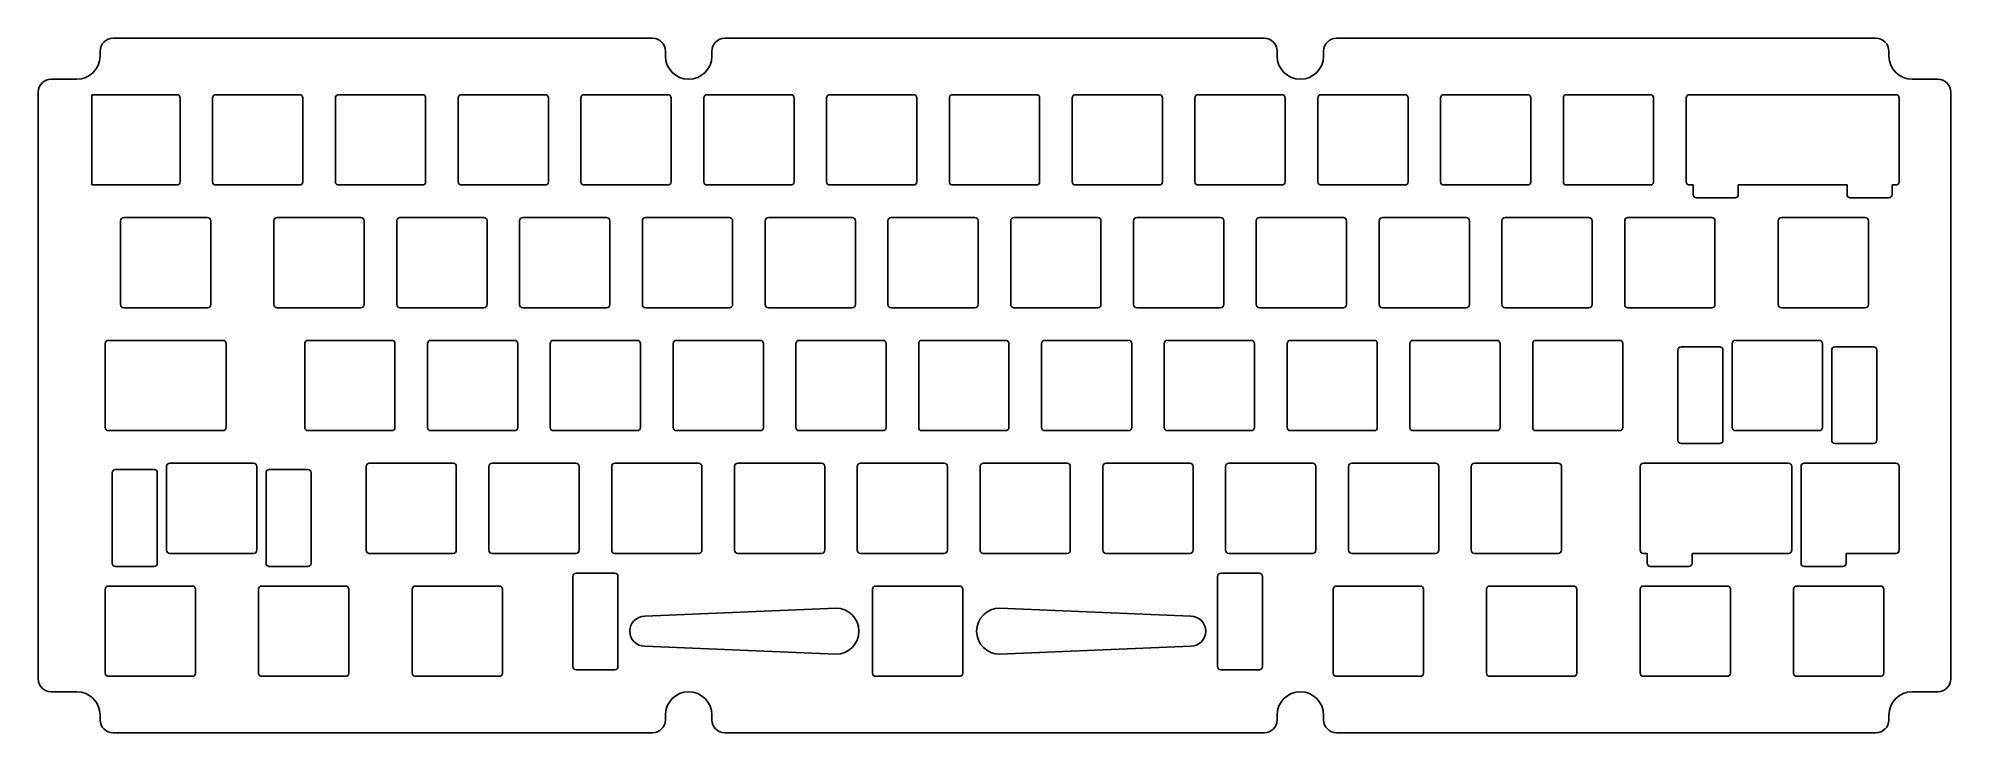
# Model space of a CAD drawing. Extents: x -181 to 115, y 126 to 234.
import ezdxf

# ---------------------------------------------------------------- set-up
doc = ezdxf.new("R2010")
doc.units = 0
doc.header["$MEASUREMENT"] = 0
doc.layers.get('0').update_dxf_attribs({"linetype": 'CONTINUOUS'})

msp = doc.modelspace()

# ---------------------------------------------------------------- linework, layer by layer
at = {"color": 0}
for p, q in [((-171.68, 231.38), (-171.68, 232.13)), ((-169.68, 234.13), (-85.98, 234.13)), ((-83.98, 232.13), (-83.98, 231.38)), ((-76.78, 231.38), (-76.78, 232.13)), ((-74.78, 234.13), (8.92, 234.13)), ((10.92, 232.13), (10.92, 231.38)), ((18.12, 231.38), (18.12, 232.13)), ((20.12, 234.13), (103.82, 234.13)), ((105.82, 232.13), (105.82, 231.38)), ((-181.28, 225.78), (-181.28, 134.78)), ((-179.28, 227.78), (-175.28, 227.78)), ((109.42, 227.78), (113.42, 227.78)), ((115.42, 225.78), (115.42, 134.78)), ((-172.98, 211.42), (-172.98, 225.34)), ((-172.78, 225.38), (-159.78, 225.38)), ((-159.28, 224.88), (-159.28, 211.88)), ((-154.23, 211.88), (-154.23, 224.88)), ((-153.73, 225.38), (-140.73, 225.38)), ((-140.23, 224.88), (-140.23, 211.88)), ((-135.18, 211.88), (-135.18, 224.88)), ((-134.68, 225.38), (-121.68, 225.38)), ((-121.18, 224.88), (-121.18, 211.88)), ((-116.13, 211.88), (-116.13, 224.88)), ((-115.63, 225.38), (-102.63, 225.38)), ((-102.13, 224.88), (-102.13, 211.88)), ((-97.08, 211.88), (-97.08, 224.88)), ((-96.58, 225.38), (-83.58, 225.38)), ((-83.08, 224.88), (-83.08, 211.88)), ((-78.03, 211.88), (-78.03, 224.88)), ((-77.53, 225.38), (-64.53, 225.38)), ((-64.03, 224.88), (-64.03, 211.88)), ((-58.98, 211.88), (-58.98, 224.88)), ((-58.48, 225.38), (-45.48, 225.38)), ((-44.98, 224.88), (-44.98, 211.88)), ((-39.93, 211.88), (-39.93, 224.88)), ((-39.43, 225.38), (-26.43, 225.38)), ((-25.93, 224.88), (-25.93, 211.88)), ((-20.88, 211.88), (-20.88, 224.88)), ((-20.38, 225.38), (-7.38, 225.38)), ((-6.88, 224.88), (-6.88, 211.88)), ((-1.83, 211.88), (-1.83, 224.88)), ((-1.33, 225.38), (11.67, 225.38)), ((12.17, 224.88), (12.17, 211.88)), ((17.22, 211.88), (17.22, 224.88)), ((17.72, 225.38), (30.72, 225.38)), ((31.22, 224.88), (31.22, 211.88)), ((36.27, 211.88), (36.27, 224.88)), ((36.77, 225.38), (49.77, 225.38)), ((50.27, 224.88), (50.27, 211.88)), ((55.32, 211.88), (55.32, 224.88)), ((55.82, 225.38), (68.82, 225.38)), ((69.32, 224.88), (69.32, 211.88)), ((74.37, 211.88), (74.37, 224.88)), ((74.87, 225.38), (106.92, 225.38)), ((107.42, 224.88), (107.42, 211.88)), ((-159.78, 211.38), (-172.78, 211.38)), ((-140.73, 211.38), (-153.73, 211.38)), ((-121.68, 211.38), (-134.68, 211.38)), ((-102.63, 211.38), (-115.63, 211.38)), ((-83.58, 211.38), (-96.58, 211.38)), ((-64.53, 211.38), (-77.53, 211.38)), ((-45.48, 211.38), (-58.48, 211.38)), ((-26.43, 211.38), (-39.43, 211.38)), ((-7.38, 211.38), (-20.38, 211.38)), ((11.67, 211.38), (-1.33, 211.38)), ((30.72, 211.38), (17.72, 211.38)), ((49.77, 211.38), (36.77, 211.38)), ((68.82, 211.38), (55.82, 211.38)), ((75.46, 211.38), (74.87, 211.38)), ((75.46, 209.88), (75.46, 211.38)), ((99.33, 211.38), (82.46, 211.38)), ((82.46, 211.38), (82.46, 209.88)), ((99.33, 209.88), (99.33, 211.38)), ((106.92, 211.38), (106.33, 211.38)), ((106.33, 211.38), (106.33, 209.88)), ((81.96, 209.38), (75.96, 209.38)), ((105.83, 209.38), (99.83, 209.38)), ((-168.52, 192.83), (-168.52, 205.83)), ((-168.02, 206.33), (-155.02, 206.33)), ((-154.52, 205.83), (-154.52, 192.83)), ((-144.71, 192.83), (-144.71, 205.83)), ((-144.21, 206.33), (-131.21, 206.33)), ((-130.71, 205.83), (-130.71, 192.83)), ((-125.66, 192.83), (-125.66, 205.83)), ((-125.16, 206.33), (-112.16, 206.33)), ((-111.66, 205.83), (-111.66, 192.83)), ((-106.61, 192.83), (-106.61, 205.83)), ((-106.11, 206.33), (-93.11, 206.33)), ((-92.61, 205.83), (-92.61, 192.83)), ((-87.56, 192.83), (-87.56, 205.83)), ((-87.06, 206.33), (-74.06, 206.33)), ((-73.56, 205.83), (-73.56, 192.83)), ((-68.51, 192.83), (-68.51, 205.83)), ((-68.01, 206.33), (-55.01, 206.33)), ((-54.51, 205.83), (-54.51, 192.83)), ((-49.46, 192.83), (-49.46, 205.83)), ((-48.96, 206.33), (-35.96, 206.33)), ((-35.46, 205.83), (-35.46, 192.83)), ((-30.41, 192.83), (-30.41, 205.83)), ((-29.91, 206.33), (-16.91, 206.33)), ((-16.41, 205.83), (-16.41, 192.83)), ((-11.36, 192.83), (-11.36, 205.83)), ((-10.86, 206.33), (2.14, 206.33)), ((2.64, 205.83), (2.64, 192.83)), ((7.69, 192.83), (7.69, 205.83)), ((8.19, 206.33), (21.19, 206.33)), ((21.69, 205.83), (21.69, 192.83)), ((26.74, 192.83), (26.74, 205.83)), ((27.24, 206.33), (40.24, 206.33)), ((40.74, 205.83), (40.74, 192.83)), ((45.79, 192.83), (45.79, 205.83)), ((46.29, 206.33), (59.29, 206.33)), ((59.79, 205.83), (59.79, 192.83)), ((64.84, 192.83), (64.84, 205.83)), ((65.34, 206.33), (78.34, 206.33)), ((78.84, 205.83), (78.84, 192.83)), ((88.66, 192.83), (88.66, 205.83)), ((89.16, 206.33), (102.16, 206.33)), ((102.66, 205.83), (102.66, 192.83)), ((-155.02, 192.33), (-168.02, 192.33)), ((-131.21, 192.33), (-144.21, 192.33)), ((-112.16, 192.33), (-125.16, 192.33)), ((-93.11, 192.33), (-106.11, 192.33)), ((-74.06, 192.33), (-87.06, 192.33)), ((-55.01, 192.33), (-68.01, 192.33)), ((-35.96, 192.33), (-48.96, 192.33)), ((-16.91, 192.33), (-29.91, 192.33)), ((2.14, 192.33), (-10.86, 192.33)), ((21.19, 192.33), (8.19, 192.33)), ((40.24, 192.33), (27.24, 192.33)), ((59.29, 192.33), (46.29, 192.33)), ((78.34, 192.33), (65.34, 192.33)), ((102.16, 192.33), (89.16, 192.33)), ((-170.4, 187.28), (-152.64, 187.28)), ((-139.44, 187.28), (-126.44, 187.28)), ((-120.39, 187.28), (-107.39, 187.28)), ((-101.34, 187.28), (-88.34, 187.28)), ((-82.29, 187.28), (-69.29, 187.28)), ((-63.24, 187.28), (-50.24, 187.28)), ((-44.19, 187.28), (-31.19, 187.28)), ((-25.14, 187.28), (-12.14, 187.28)), ((-6.09, 187.28), (6.91, 187.28)), ((12.96, 187.28), (25.96, 187.28)), ((32.01, 187.28), (45.01, 187.28)), ((51.06, 187.28), (64.06, 187.28)), ((82.01, 187.28), (95.01, 187.28)), ((-170.9, 173.78), (-170.9, 186.78)), ((-152.14, 186.78), (-152.14, 173.78)), ((-139.94, 173.78), (-139.94, 186.78)), ((-125.94, 186.78), (-125.94, 173.78)), ((-120.89, 173.78), (-120.89, 186.78)), ((-106.89, 186.78), (-106.89, 173.78)), ((-101.84, 173.78), (-101.84, 186.78)), ((-87.84, 186.78), (-87.84, 173.78)), ((-82.79, 173.78), (-82.79, 186.78)), ((-68.79, 186.78), (-68.79, 173.78)), ((-63.74, 173.78), (-63.74, 186.78)), ((-49.74, 186.78), (-49.74, 173.78)), ((-44.69, 173.78), (-44.69, 186.78)), ((-30.69, 186.78), (-30.69, 173.78)), ((-25.64, 173.78), (-25.64, 186.78)), ((-11.64, 186.78), (-11.64, 173.78)), ((-6.59, 173.78), (-6.59, 186.78)), ((7.41, 186.78), (7.41, 173.78)), ((12.46, 173.78), (12.46, 186.78)), ((26.46, 186.78), (26.46, 173.78)), ((31.51, 173.78), (31.51, 186.78)), ((45.51, 186.78), (45.51, 173.78)), ((50.56, 173.78), (50.56, 186.78)), ((64.56, 186.78), (64.56, 173.78)), ((73.08, 171.78), (73.08, 185.78)), ((73.58, 186.28), (79.58, 186.28)), ((80.08, 185.78), (80.08, 171.78)), ((81.51, 173.78), (81.51, 186.78)), ((95.51, 186.78), (95.51, 173.78)), ((96.95, 171.78), (96.95, 185.78)), ((97.45, 186.28), (103.45, 186.28)), ((103.95, 185.78), (103.95, 171.78)), ((-165.64, 173.28), (-170.4, 173.28)), ((-152.64, 173.28), (-165.64, 173.28)), ((-126.44, 173.28), (-139.44, 173.28)), ((-107.39, 173.28), (-120.39, 173.28)), ((-88.34, 173.28), (-101.34, 173.28)), ((-69.29, 173.28), (-82.29, 173.28)), ((-50.24, 173.28), (-63.24, 173.28)), ((-31.19, 173.28), (-44.19, 173.28)), ((-12.14, 173.28), (-25.14, 173.28)), ((6.91, 173.28), (-6.09, 173.28)), ((25.96, 173.28), (12.96, 173.28)), ((45.01, 173.28), (32.01, 173.28)), ((64.06, 173.28), (51.06, 173.28)), ((95.01, 173.28), (82.01, 173.28)), ((79.58, 171.28), (73.58, 171.28)), ((103.45, 171.28), (97.45, 171.28)), ((-169.81, 152.73), (-169.81, 166.73)), ((-169.31, 167.23), (-163.31, 167.23)), ((-162.81, 166.73), (-162.81, 152.73)), ((-161.37, 154.73), (-161.37, 167.73)), ((-160.87, 168.23), (-147.87, 168.23)), ((-147.37, 167.73), (-147.37, 154.73)), ((-145.94, 152.73), (-145.94, 166.73)), ((-145.44, 167.23), (-139.44, 167.23)), ((-138.94, 166.73), (-138.94, 152.73)), ((-130.42, 154.73), (-130.42, 167.73)), ((-129.92, 168.23), (-116.92, 168.23)), ((-116.42, 167.73), (-116.42, 154.73)), ((-111.37, 154.73), (-111.37, 167.73)), ((-110.87, 168.23), (-97.87, 168.23)), ((-97.37, 167.73), (-97.37, 154.73)), ((-92.32, 154.73), (-92.32, 167.73)), ((-91.82, 168.23), (-78.82, 168.23)), ((-78.32, 167.73), (-78.32, 154.73)), ((-73.27, 154.73), (-73.27, 167.73)), ((-72.77, 168.23), (-59.77, 168.23)), ((-59.27, 167.73), (-59.27, 154.73)), ((-54.22, 154.73), (-54.22, 167.73)), ((-53.72, 168.23), (-40.72, 168.23)), ((-40.22, 167.73), (-40.22, 154.73)), ((-35.17, 154.73), (-35.17, 167.73)), ((-34.67, 168.23), (-21.67, 168.23)), ((-21.17, 167.73), (-21.17, 154.73)), ((-16.12, 154.73), (-16.12, 167.73)), ((-15.62, 168.23), (-2.62, 168.23)), ((-2.12, 167.73), (-2.12, 154.73)), ((2.93, 154.73), (2.93, 167.73)), ((3.43, 168.23), (16.43, 168.23)), ((16.93, 167.73), (16.93, 154.73)), ((21.98, 154.73), (21.98, 167.73)), ((22.48, 168.23), (35.48, 168.23)), ((35.98, 167.73), (35.98, 154.73)), ((41.03, 154.73), (41.03, 167.73)), ((41.53, 168.23), (54.53, 168.23)), ((55.03, 167.73), (55.03, 154.73)), ((67.23, 167.73), (67.23, 154.73)), ((90.25, 168.23), (67.73, 168.23)), ((90.75, 154.73), (90.75, 167.73)), ((92.19, 167.73), (92.19, 166.73)), ((92.19, 166.73), (92.19, 152.73)), ((106.92, 168.23), (92.69, 168.23)), ((107.42, 154.73), (107.42, 167.73)), ((-163.31, 152.23), (-169.31, 152.23)), ((-147.87, 154.23), (-160.87, 154.23)), ((-139.44, 152.23), (-145.44, 152.23)), ((-116.92, 154.23), (-129.92, 154.23)), ((-97.87, 154.23), (-110.87, 154.23)), ((-78.82, 154.23), (-91.82, 154.23)), ((-59.77, 154.23), (-72.77, 154.23)), ((-40.72, 154.23), (-53.72, 154.23)), ((-21.67, 154.23), (-34.67, 154.23)), ((-2.62, 154.23), (-15.62, 154.23)), ((16.43, 154.23), (3.43, 154.23)), ((35.48, 154.23), (22.48, 154.23)), ((54.53, 154.23), (41.53, 154.23)), ((67.73, 154.23), (68.31, 154.23)), ((68.31, 154.23), (68.31, 152.73)), ((68.81, 152.23), (74.81, 152.23)), ((75.31, 154.23), (90.25, 154.23)), ((75.31, 152.73), (75.31, 154.23)), ((92.69, 152.23), (98.69, 152.23)), ((99.19, 154.23), (106.92, 154.23)), ((99.19, 152.73), (99.19, 154.23)), ((-170.9, 135.68), (-170.9, 148.68)), ((-170.4, 149.18), (-157.4, 149.18)), ((-156.9, 148.68), (-156.9, 135.68)), ((-147.09, 135.68), (-147.09, 148.68)), ((-146.59, 149.18), (-133.59, 149.18)), ((-133.09, 148.68), (-133.09, 135.68)), ((-123.27, 135.68), (-123.27, 148.68)), ((-122.77, 149.18), (-109.77, 149.18)), ((-109.27, 148.68), (-109.27, 135.68)), ((-98.34, 136.68), (-98.34, 150.68)), ((-97.84, 151.18), (-91.84, 151.18)), ((-91.34, 150.68), (-91.34, 136.68)), ((-51.84, 135.68), (-51.84, 148.68)), ((-51.34, 149.18), (-38.34, 149.18)), ((-37.84, 148.68), (-37.84, 135.68)), ((1.66, 136.68), (1.66, 150.68)), ((2.16, 151.18), (8.16, 151.18)), ((8.66, 150.68), (8.66, 136.68)), ((19.6, 135.68), (19.6, 148.68)), ((20.1, 149.18), (33.1, 149.18)), ((33.6, 148.68), (33.6, 135.68)), ((43.41, 135.68), (43.41, 148.68)), ((43.91, 149.18), (56.91, 149.18)), ((57.41, 148.68), (57.41, 135.68)), ((67.23, 148.68), (67.23, 135.68)), ((80.73, 149.18), (67.73, 149.18)), ((81.23, 135.68), (81.23, 148.68)), ((91.04, 148.68), (91.04, 135.68)), ((104.54, 149.18), (91.54, 149.18)), ((105.04, 135.68), (105.04, 148.68)), ((-87.19, 144.51), (-57.54, 145.75)), ((-32.13, 145.75), (-2.48, 144.51)), ((-57.54, 138.61), (-87.19, 139.85)), ((-2.48, 139.85), (-32.13, 138.61)), ((-157.4, 135.18), (-170.4, 135.18)), ((-133.59, 135.18), (-146.59, 135.18)), ((-109.77, 135.18), (-122.77, 135.18)), ((-91.84, 136.18), (-97.84, 136.18)), ((-38.34, 135.18), (-51.34, 135.18)), ((8.16, 136.18), (2.16, 136.18)), ((33.1, 135.18), (20.1, 135.18)), ((56.91, 135.18), (43.91, 135.18)), ((67.73, 135.18), (80.73, 135.18)), ((91.54, 135.18), (104.54, 135.18)), ((-175.28, 132.78), (-179.28, 132.78)), ((113.42, 132.78), (109.42, 132.78)), ((-171.68, 128.43), (-171.68, 129.18)), ((-83.98, 129.18), (-83.98, 128.43)), ((-76.78, 128.43), (-76.78, 129.18)), ((10.92, 129.18), (10.92, 128.43)), ((18.12, 128.43), (18.12, 129.18)), ((105.82, 129.18), (105.82, 128.43)), ((-85.98, 126.43), (-169.68, 126.43)), ((8.92, 126.43), (-74.78, 126.43)), ((103.82, 126.43), (20.12, 126.43))]:
    msp.add_line(p, q, dxfattribs=at)
for centre, radius, start, end in [((-169.68, 232.13), 2, 90, 180), ((-85.98, 232.13), 2, 0, 90), ((-74.78, 232.13), 2, 90, 180), ((8.92, 232.13), 2, 0, 90), ((20.12, 232.13), 2, 90, 180), ((103.82, 232.13), 2, 0, 90), ((-175.28, 231.38), 3.6, 270, 0), ((-80.38, 231.38), 3.6, 180, 270), ((-80.38, 231.38), 3.6, 270, 0), ((14.52, 231.38), 3.6, 180, 270), ((14.52, 231.38), 3.6, 270, 0), ((109.42, 231.38), 3.6, 180, 270), ((-179.28, 225.78), 2, 90, 180), ((113.42, 225.78), 2, 0, 90), ((-172.78, 224.88), 0.5, 90, 113.0828), ((-159.78, 224.88), 0.5, 0, 90), ((-153.73, 224.88), 0.5, 90, 180), ((-140.73, 224.88), 0.5, 0, 90), ((-134.68, 224.88), 0.5, 90, 180), ((-121.68, 224.88), 0.5, 0, 90), ((-115.63, 224.88), 0.5, 90, 180), ((-102.63, 224.88), 0.5, 0, 90), ((-96.58, 224.88), 0.5, 90, 180), ((-83.58, 224.88), 0.5, 0, 90), ((-77.53, 224.88), 0.5, 90, 180), ((-64.53, 224.88), 0.5, 0, 90), ((-58.48, 224.88), 0.5, 90, 180), ((-45.48, 224.88), 0.5, 0, 90), ((-39.43, 224.88), 0.5, 90, 180), ((-26.43, 224.88), 0.5, 0, 90), ((-20.38, 224.88), 0.5, 90, 180), ((-7.38, 224.88), 0.5, 0, 90), ((-1.33, 224.88), 0.5, 90, 180), ((11.67, 224.88), 0.5, 0, 90), ((17.72, 224.88), 0.5, 90, 180), ((30.72, 224.88), 0.5, 0, 90), ((36.77, 224.88), 0.5, 90, 180), ((49.77, 224.88), 0.5, 0, 90), ((55.82, 224.88), 0.5, 90, 180), ((68.82, 224.88), 0.5, 0, 90), ((74.87, 224.88), 0.5, 90, 180), ((106.92, 224.88), 0.5, 0, 90), ((-172.78, 211.88), 0.5, 246.9172, 270), ((-159.78, 211.88), 0.5, 270, 0), ((-153.73, 211.88), 0.5, 180, 270), ((-140.73, 211.88), 0.5, 270, 0), ((-134.68, 211.88), 0.5, 180, 270), ((-121.68, 211.88), 0.5, 270, 0), ((-115.63, 211.88), 0.5, 180, 270), ((-102.63, 211.88), 0.5, 270, 0), ((-96.58, 211.88), 0.5, 180, 270), ((-83.58, 211.88), 0.5, 270, 0), ((-77.53, 211.88), 0.5, 180, 270), ((-64.53, 211.88), 0.5, 270, 0), ((-58.48, 211.88), 0.5, 180, 270), ((-45.48, 211.88), 0.5, 270, 0), ((-39.43, 211.88), 0.5, 180, 270), ((-26.43, 211.88), 0.5, 270, 0), ((-20.38, 211.88), 0.5, 180, 270), ((-7.38, 211.88), 0.5, 270, 0), ((-1.33, 211.88), 0.5, 180, 270), ((11.67, 211.88), 0.5, 270, 0), ((17.72, 211.88), 0.5, 180, 270), ((30.72, 211.88), 0.5, 270, 0), ((36.77, 211.88), 0.5, 180, 270), ((49.77, 211.88), 0.5, 270, 0), ((55.82, 211.88), 0.5, 180, 270), ((68.82, 211.88), 0.5, 270, 0), ((74.87, 211.88), 0.5, 180, 270), ((106.92, 211.88), 0.5, 270, 0), ((75.96, 209.88), 0.5, 180, 270), ((81.96, 209.88), 0.5, 270, 0), ((99.83, 209.88), 0.5, 180, 270), ((105.83, 209.88), 0.5, 270, 0), ((-168.02, 205.83), 0.5, 90, 180), ((-155.02, 205.83), 0.5, 0, 90), ((-144.21, 205.83), 0.5, 90, 180), ((-131.21, 205.83), 0.5, 0, 90), ((-125.16, 205.83), 0.5, 90, 180), ((-112.16, 205.83), 0.5, 0, 90), ((-106.11, 205.83), 0.5, 90, 180), ((-93.11, 205.83), 0.5, 0, 90), ((-87.06, 205.83), 0.5, 90, 180), ((-74.06, 205.83), 0.5, 0, 90), ((-68.01, 205.83), 0.5, 90, 180), ((-55.01, 205.83), 0.5, 0, 90), ((-48.96, 205.83), 0.5, 90, 180), ((-35.96, 205.83), 0.5, 0, 90), ((-29.91, 205.83), 0.5, 90, 180), ((-16.91, 205.83), 0.5, 0, 90), ((-10.86, 205.83), 0.5, 90, 180), ((2.14, 205.83), 0.5, 0, 90), ((8.19, 205.83), 0.5, 90, 180), ((21.19, 205.83), 0.5, 0, 90), ((27.24, 205.83), 0.5, 90, 180), ((40.24, 205.83), 0.5, 0, 90), ((46.29, 205.83), 0.5, 90, 180), ((59.29, 205.83), 0.5, 0, 90), ((65.34, 205.83), 0.5, 90, 180), ((78.34, 205.83), 0.5, 0, 90), ((89.16, 205.83), 0.5, 90, 180), ((102.16, 205.83), 0.5, 0, 90), ((-168.02, 192.83), 0.5, 180, 270), ((-155.02, 192.83), 0.5, 270, 0), ((-144.21, 192.83), 0.5, 180, 270), ((-131.21, 192.83), 0.5, 270, 0), ((-125.16, 192.83), 0.5, 180, 270), ((-112.16, 192.83), 0.5, 270, 0), ((-106.11, 192.83), 0.5, 180, 270), ((-93.11, 192.83), 0.5, 270, 0), ((-87.06, 192.83), 0.5, 180, 270), ((-74.06, 192.83), 0.5, 270, 0), ((-68.01, 192.83), 0.5, 180, 270), ((-55.01, 192.83), 0.5, 270, 0), ((-48.96, 192.83), 0.5, 180, 270), ((-35.96, 192.83), 0.5, 270, 0), ((-29.91, 192.83), 0.5, 180, 270), ((-16.91, 192.83), 0.5, 270, 0), ((-10.86, 192.83), 0.5, 180, 270), ((2.14, 192.83), 0.5, 270, 0), ((8.19, 192.83), 0.5, 180, 270), ((21.19, 192.83), 0.5, 270, 0), ((27.24, 192.83), 0.5, 180, 270), ((40.24, 192.83), 0.5, 270, 0), ((46.29, 192.83), 0.5, 180, 270), ((59.29, 192.83), 0.5, 270, 0), ((65.34, 192.83), 0.5, 180, 270), ((78.34, 192.83), 0.5, 270, 0), ((89.16, 192.83), 0.5, 180, 270), ((102.16, 192.83), 0.5, 270, 0), ((-170.4, 186.78), 0.5, 90, 180), ((-152.64, 186.78), 0.5, 0, 90), ((-139.44, 186.78), 0.5, 90, 180), ((-126.44, 186.78), 0.5, 0, 90), ((-120.39, 186.78), 0.5, 90, 180), ((-107.39, 186.78), 0.5, 0, 90), ((-101.34, 186.78), 0.5, 90, 180), ((-88.34, 186.78), 0.5, 0, 90), ((-82.29, 186.78), 0.5, 90, 180), ((-69.29, 186.78), 0.5, 0, 90), ((-63.24, 186.78), 0.5, 90, 180), ((-50.24, 186.78), 0.5, 0, 90), ((-44.19, 186.78), 0.5, 90, 180), ((-31.19, 186.78), 0.5, 0, 90), ((-25.14, 186.78), 0.5, 90, 180), ((-12.14, 186.78), 0.5, 0, 90), ((-6.09, 186.78), 0.5, 90, 180), ((6.91, 186.78), 0.5, 0, 90), ((12.96, 186.78), 0.5, 90, 180), ((25.96, 186.78), 0.5, 0, 90), ((32.01, 186.78), 0.5, 90, 180), ((45.01, 186.78), 0.5, 0, 90), ((51.06, 186.78), 0.5, 90, 180), ((64.06, 186.78), 0.5, 0, 90), ((82.01, 186.78), 0.5, 90, 180), ((95.01, 186.78), 0.5, 0, 90), ((73.58, 185.78), 0.5, 90, 180), ((79.58, 185.78), 0.5, 0, 90), ((97.45, 185.78), 0.5, 90, 180), ((103.45, 185.78), 0.5, 0, 90), ((-170.4, 173.78), 0.5, 180, 269.9924), ((-152.64, 173.78), 0.5, 270, 0), ((-139.44, 173.78), 0.5, 180, 270), ((-126.44, 173.78), 0.5, 270, 0), ((-120.39, 173.78), 0.5, 180, 270), ((-107.39, 173.78), 0.5, 270, 0), ((-101.34, 173.78), 0.5, 180, 270), ((-88.34, 173.78), 0.5, 270, 0), ((-82.29, 173.78), 0.5, 180, 270), ((-69.29, 173.78), 0.5, 270, 0), ((-63.24, 173.78), 0.5, 180, 270), ((-50.24, 173.78), 0.5, 270, 0), ((-44.19, 173.78), 0.5, 180, 270), ((-31.19, 173.78), 0.5, 270, 0), ((-25.14, 173.78), 0.5, 180, 270), ((-12.14, 173.78), 0.5, 270, 0), ((-6.09, 173.78), 0.5, 180, 270), ((6.91, 173.78), 0.5, 270, 0), ((12.96, 173.78), 0.5, 180, 270), ((25.96, 173.78), 0.5, 270, 0), ((32.01, 173.78), 0.5, 180, 270), ((45.01, 173.78), 0.5, 270, 0), ((51.06, 173.78), 0.5, 180, 270), ((64.06, 173.78), 0.5, 270, 0), ((82.01, 173.78), 0.5, 180, 270), ((95.01, 173.78), 0.5, 270, 0), ((73.58, 171.78), 0.5, 180, 270), ((79.58, 171.78), 0.5, 270, 0), ((97.45, 171.78), 0.5, 180, 270), ((103.45, 171.78), 0.5, 270, 0), ((-169.31, 166.73), 0.5, 90, 180), ((-163.31, 166.73), 0.5, 0, 90), ((-160.87, 167.73), 0.5, 90, 180), ((-147.87, 167.73), 0.5, 0, 90), ((-145.44, 166.73), 0.5, 90, 180), ((-139.44, 166.73), 0.5, 0, 90), ((-129.92, 167.73), 0.5, 90, 180), ((-116.92, 167.73), 0.5, 0, 90), ((-110.87, 167.73), 0.5, 90, 180), ((-97.87, 167.73), 0.5, 0, 90), ((-91.82, 167.73), 0.5, 90, 180), ((-78.82, 167.73), 0.5, 0, 90), ((-72.77, 167.73), 0.5, 90, 180), ((-59.77, 167.73), 0.5, 0, 90), ((-53.72, 167.73), 0.5, 90, 180), ((-40.72, 167.73), 0.5, 0, 90), ((-34.67, 167.73), 0.5, 90, 180), ((-21.67, 167.73), 0.5, 0, 90), ((-15.62, 167.73), 0.5, 90, 180), ((-2.62, 167.73), 0.5, 0, 90), ((3.43, 167.73), 0.5, 90, 180), ((16.43, 167.73), 0.5, 0, 90), ((22.48, 167.73), 0.5, 90, 180), ((35.48, 167.73), 0.5, 0, 90), ((41.53, 167.73), 0.5, 90, 180), ((54.53, 167.73), 0.5, 0, 90), ((67.73, 167.73), 0.5, 90, 180), ((90.25, 167.73), 0.5, 0, 90), ((92.69, 167.73), 0.5, 90, 180.0892), ((106.92, 167.73), 0.5, 0, 90), ((-160.87, 154.73), 0.5, 180, 270), ((-147.87, 154.73), 0.5, 270, 0), ((-129.92, 154.73), 0.5, 180, 270), ((-116.92, 154.73), 0.5, 270, 0), ((-110.87, 154.73), 0.5, 180, 270), ((-97.87, 154.73), 0.5, 270, 0), ((-91.82, 154.73), 0.5, 180, 270), ((-78.82, 154.73), 0.5, 270, 0), ((-72.77, 154.73), 0.5, 180, 270), ((-59.77, 154.73), 0.5, 270, 0), ((-53.72, 154.73), 0.5, 180, 270), ((-40.72, 154.73), 0.5, 270, 0), ((-34.67, 154.73), 0.5, 180, 270), ((-21.67, 154.73), 0.5, 270, 0), ((-15.62, 154.73), 0.5, 180, 270), ((-2.62, 154.73), 0.5, 270, 0), ((3.43, 154.73), 0.5, 180, 270), ((16.43, 154.73), 0.5, 270, 0), ((22.48, 154.73), 0.5, 180, 270), ((35.48, 154.73), 0.5, 270, 0), ((41.53, 154.73), 0.5, 180, 270), ((54.53, 154.73), 0.5, 270, 0), ((67.73, 154.73), 0.5, 180, 270), ((90.25, 154.73), 0.5, 270, 0), ((106.92, 154.73), 0.5, 270, 0), ((-169.31, 152.73), 0.5, 180, 270), ((-163.31, 152.73), 0.5, 270, 0), ((-145.44, 152.73), 0.5, 180, 270), ((-139.44, 152.73), 0.5, 270, 0), ((68.81, 152.73), 0.5, 180, 270), ((74.81, 152.73), 0.5, 270, 0), ((92.69, 152.73), 0.5, 180, 270), ((98.69, 152.73), 0.5, 270, 0), ((-170.4, 148.68), 0.5, 90, 180), ((-157.4, 148.68), 0.5, 0, 90), ((-146.59, 148.68), 0.5, 90, 180), ((-133.59, 148.68), 0.5, 0, 90), ((-122.77, 148.68), 0.5, 90, 180), ((-109.77, 148.68), 0.5, 0, 90), ((-97.84, 150.68), 0.5, 90, 180), ((-91.84, 150.68), 0.5, 0, 90), ((-51.34, 148.68), 0.5, 90, 180), ((-38.34, 148.68), 0.5, 0, 90), ((2.16, 150.68), 0.5, 90, 180), ((8.16, 150.68), 0.5, 0, 90), ((20.1, 148.68), 0.5, 90, 180), ((33.1, 148.68), 0.5, 0, 90), ((43.91, 148.68), 0.5, 90, 180), ((56.91, 148.68), 0.5, 0, 90), ((67.73, 148.68), 0.5, 90, 180), ((80.73, 148.68), 0.5, 0, 90), ((91.54, 148.68), 0.5, 90, 180), ((104.54, 148.68), 0.5, 0, 90), ((-57.54, 142.18), 3.57, 270, 90), ((-32.13, 142.18), 3.57, 90, 270), ((-87.19, 142.18), 2.33, 90, 270), ((-2.48, 142.18), 2.33, 270, 90), ((-97.84, 136.68), 0.5, 180, 270), ((-91.84, 136.68), 0.5, 270, 0), ((2.16, 136.68), 0.5, 180, 270), ((8.16, 136.68), 0.5, 270, 0), ((-179.28, 134.78), 2, 180, 270), ((-170.4, 135.68), 0.5, 180, 270), ((-157.4, 135.68), 0.5, 270, 0), ((-146.59, 135.68), 0.5, 180, 270), ((-133.59, 135.68), 0.5, 270, 0), ((-122.77, 135.68), 0.5, 180, 270), ((-109.77, 135.68), 0.5, 270, 0), ((-51.34, 135.68), 0.5, 180, 270), ((-38.34, 135.68), 0.5, 270, 0), ((20.1, 135.68), 0.5, 180, 270), ((33.1, 135.68), 0.5, 270, 0), ((43.91, 135.68), 0.5, 180, 270), ((56.91, 135.68), 0.5, 270, 0), ((67.73, 135.68), 0.5, 180, 270), ((80.73, 135.68), 0.5, 270, 0), ((91.54, 135.68), 0.5, 180, 270), ((104.54, 135.68), 0.5, 270, 0), ((113.42, 134.78), 2, 270, 0), ((-175.28, 129.18), 3.6, 0, 90), ((-80.38, 129.18), 3.6, 0, 180), ((14.52, 129.18), 3.6, 0, 180), ((109.42, 129.18), 3.6, 90, 180), ((-169.68, 128.43), 2, 180, 270), ((-85.98, 128.43), 2, 270, 0), ((-74.78, 128.43), 2, 180, 270), ((8.92, 128.43), 2, 270, 0), ((20.12, 128.43), 2, 180, 270), ((103.82, 128.43), 2, 270, 0)]:
    msp.add_arc(centre, radius, start, end, dxfattribs=at)

doc.saveas('drawing.dxf')
